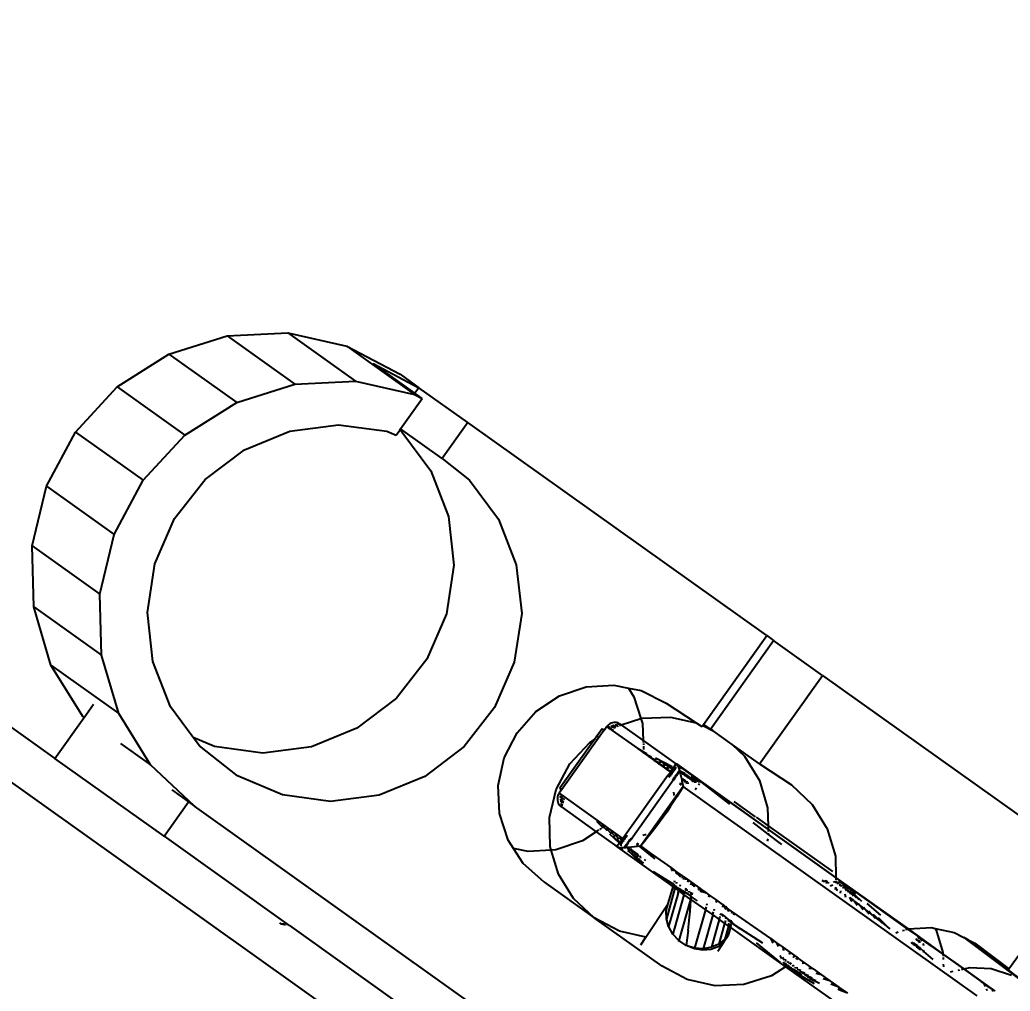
# Model space of a CAD drawing. Header units: metres. Extents: x 141303 to 146299, y 125960 to 127091.
# Drawn here: x 146022.1704 to 146022.4149, y 126150.8589 to 126151.0988 of the extents above; entities that cross this region are included whole.
import ezdxf

# ---------------------------------------------------------------- set-up
doc = ezdxf.new("R2010")
doc.units = ezdxf.units.M
doc.header["$MEASUREMENT"] = 0
for name, color, linetype in [('DIMENSION', 50, 'Continuous'), ('Edges', 7, 'Continuous'), ('FURNITURE', 6, 'Continuous')]:
    doc.layers.add(name, color=color, linetype=linetype)
doc.styles.get("Standard").update_dxf_attribs({"font": 'arial.ttf'})
doc.dimstyles.get("Standard").update_dxf_attribs({"dimtxt": 0.18, "dimasz": 0.18, "dimexe": 0.18, "dimexo": 0.0625, "dimgap": 0.09, "dimtad": 0, "dimtih": 1, "dimtoh": 1, "dimdec": 4, "dimzin": 0, "dimdsep": 46, "dimtxsty": 'Standard', "dimcen": 0.09, "dimadec": 0, "dimazin": 0, "dimtfac": 1, "dimtdec": 4, "dimtofl": 0, "dimtmove": 0, "dimatfit": 3, "dimfxl": 1, "dimtolj": 1, "dimtzin": 0, "dimarcsym": 0})

# ---------------------------------------------------------------- blocks, each defined once
blk = doc.blocks.new('ultrasound machine pl')
at = {"layer": 'Edges'}
for p, q in [((178.116, 86.899), (178.116, 83.188)), ((177.483, 86.681), (177.483, 56.562)), ((180.384, 85.201), (181.19, 85.528)), ((181.19, 85.528), (182.054, 85.64)), ((181.19, 85.528), (181.19, 84.349)), ((182.054, 85.64), (182.918, 85.528)), ((182.054, 85.64), (182.054, 84.46)), ((182.918, 85.528), (183.723, 85.201)), ((182.918, 85.528), (182.918, 84.349)), ((179.693, 84.681), (180.384, 85.201)), ((180.384, 85.201), (180.384, 84.021)), ((183.723, 85.201), (184.415, 84.681)), ((183.723, 85.201), (183.723, 84.021)), ((179.162, 84.003), (179.693, 84.681)), ((179.693, 84.681), (179.693, 83.501)), ((184.415, 84.681), (184.946, 84.003)), ((184.415, 84.681), (184.415, 83.501)), ((181.19, 84.349), (182.054, 84.46)), ((182.054, 84.46), (182.918, 84.349)), ((180.384, 84.021), (181.19, 84.349)), ((182.918, 84.349), (183.723, 84.021)), ((178.829, 83.213), (179.162, 84.003)), ((179.162, 84.003), (179.162, 82.823)), ((179.693, 83.501), (180.384, 84.021)), ((183.723, 84.021), (184.415, 83.501)), ((184.946, 84.003), (185.279, 83.213)), ((184.946, 84.003), (184.946, 82.823)), ((181.185, 83.638), (181.871, 83.785)), ((181.871, 83.785), (182.572, 83.752)), ((182.572, 83.752), (183.24, 83.543)), ((180.562, 83.322), (181.185, 83.638)), ((183.24, 83.543), (183.831, 83.172)), ((179.162, 82.823), (179.693, 83.501)), ((184.415, 83.501), (184.946, 82.823)), ((180.043, 82.859), (180.562, 83.322)), ((178.118, 81.289), (178.116, 83.188)), ((178.116, 83.188), (178.825, 83.188)), ((178.825, 83.188), (178.829, 83.213)), ((178.825, 83.188), (178.829, 83.188)), ((178.829, 83.213), (178.829, 83.188)), ((178.829, 83.188), (179.06, 83.188)), ((183.831, 83.172), (184.303, 82.663)), ((185.279, 83.213), (185.393, 82.366)), ((185.279, 83.213), (185.279, 82.033)), ((179.664, 82.279), (180.043, 82.859)), ((178.829, 82.033), (179.162, 82.823)), ((184.946, 82.823), (185.279, 82.033)), ((185.296, 82.765), (185.393, 82.039)), ((185.296, 82.039), (185.296, 82.765)), ((178.829, 82.557), (178.829, 82.033)), ((184.303, 82.663), (184.625, 82.052)), ((179.497, 81.764), (179.664, 82.279)), ((185.393, 82.366), (185.393, 82.039)), ((178.715, 81.186), (178.829, 82.033)), ((184.625, 82.052), (184.657, 81.911)), ((185.279, 82.033), (185.296, 81.911)), ((185.393, 82.039), (185.296, 82.039)), ((185.296, 81.911), (185.296, 82.039)), ((185.393, 81.186), (185.393, 82.039)), ((184.742, 81.872), (184.529, 81.217)), ((184.657, 81.911), (184.744, 81.911)), ((184.744, 81.911), (184.742, 81.872)), ((184.744, 81.911), (184.766, 81.911)), ((184.766, 81.186), (184.766, 81.911)), ((184.766, 81.911), (185.296, 81.911)), ((179.451, 81.624), (179.497, 81.764)), ((179.568, 81.444), (179.497, 81.764)), ((178.715, 81.581), (178.715, 81.289)), ((179.418, 80.937), (179.451, 81.624)), ((179.89, 80.833), (179.568, 81.444)), ((178.118, 81.289), (178.116, 79.126)), ((178.118, 81.289), (178.715, 81.289)), ((178.715, 81.289), (178.715, 81.186)), ((178.715, 75.575), (178.715, 81.186)), ((184.529, 81.217), (184.15, 80.637)), ((184.766, 81.186), (184.742, 80.692)), ((185.393, 81.186), (184.766, 81.186)), ((185.393, 75.983), (185.393, 81.186)), ((179.568, 80.264), (179.418, 80.937)), ((180.362, 80.324), (179.89, 80.833)), ((184.15, 80.637), (183.632, 80.174)), ((184.742, 80.692), (184.529, 80.037)), ((180.953, 79.953), (180.362, 80.324)), ((179.89, 79.653), (179.568, 80.264)), ((183.632, 80.174), (183.008, 79.858)), ((184.529, 80.037), (184.15, 79.458)), ((181.622, 79.744), (180.953, 79.953)), ((183.008, 79.858), (182.323, 79.711)), ((180.362, 79.144), (179.89, 79.653)), ((182.323, 79.711), (181.622, 79.744)), ((184.15, 79.458), (183.632, 78.994)), ((178.067, 79.241), (178.067, 79.223)), ((178.067, 79.223), (178.094, 79.167)), ((178.094, 79.177), (178.067, 79.223)), ((178.094, 79.177), (178.094, 79.167)), ((178.094, 79.167), (178.094, 79.159)), ((178.111, 79.127), (178.111, 79.137)), ((178.116, 79.126), (178.111, 79.127)), ((178.111, 79.119), (178.116, 79.115)), ((178.118, 79.122), (178.116, 79.126)), ((178.118, 79.122), (178.116, 79.115)), ((178.116, 79.115), (178.118, 79.111)), ((178.118, 79.111), (178.116, 79.107)), ((178.116, 79.107), (178.118, 79.104)), ((178.118, 79.104), (178.116, 76.945)), ((180.953, 78.773), (180.362, 79.144)), ((183.632, 78.994), (183.008, 78.678)), ((181.622, 78.564), (180.953, 78.773)), ((183.008, 78.678), (182.323, 78.532)), ((182.323, 78.532), (181.622, 78.564)), ((181.822, 78.007), (182.218, 78.066)), ((182.218, 78.066), (182.617, 78.023)), ((181.454, 77.849), (181.822, 78.007)), ((182.617, 78.023), (182.99, 77.88)), ((181.141, 77.604), (181.454, 77.849)), ((182.99, 77.88), (183.313, 77.647)), ((183.313, 77.647), (183.564, 77.34)), ((180.904, 77.287), (181.141, 77.604)), ((180.85, 77.152), (180.904, 77.287)), ((183.564, 77.34), (183.649, 77.149)), ((180.758, 76.921), (180.85, 77.152)), ((180.935, 76.961), (180.85, 77.152)), ((181.504, 76.992), (181.884, 77.146)), ((181.828, 77.077), (181.811, 77.071)), ((181.846, 77.081), (181.828, 77.077)), ((181.865, 77.082), (181.846, 77.081)), ((181.865, 77.082), (181.865, 75.977)), ((181.908, 77.082), (181.865, 77.082)), ((181.884, 77.146), (182.293, 77.199)), ((181.908, 77.082), (181.928, 77.097)), ((181.908, 77.082), (181.918, 77.082)), ((181.918, 77.082), (181.928, 77.089)), ((181.918, 77.082), (181.928, 77.082)), ((182.775, 77.117), (181.928, 77.117)), ((181.928, 77.097), (181.928, 77.117)), ((181.928, 77.089), (181.928, 77.097)), ((181.928, 77.082), (181.928, 77.089)), ((182.861, 77.082), (181.928, 77.082)), ((182.293, 77.199), (182.702, 77.146)), ((182.702, 77.146), (182.775, 77.117)), ((182.963, 77.117), (182.775, 77.117)), ((182.775, 77.117), (182.797, 77.108)), ((182.825, 77.097), (182.861, 77.082)), ((182.963, 77.082), (182.861, 77.082)), ((182.963, 77.097), (182.963, 77.117)), ((182.963, 77.097), (182.985, 77.082)), ((182.963, 77.097), (182.963, 77.089)), ((182.963, 77.082), (182.963, 77.089)), ((182.963, 77.089), (182.974, 77.082)), ((182.974, 77.082), (182.963, 77.082)), ((182.985, 77.082), (182.974, 77.082)), ((182.985, 77.082), (183.003, 77.082)), ((183.003, 77.082), (183.007, 77.082)), ((183.026, 77.082), (183.003, 77.082)), ((183.046, 77.08), (183.026, 77.082)), ((183.026, 77.082), (183.026, 77.069)), ((183.066, 77.076), (183.046, 77.08)), ((183.649, 77.149), (183.595, 77.014)), ((183.649, 77.149), (183.725, 76.98)), ((181.144, 76.705), (180.935, 76.961)), ((181.176, 76.746), (181.504, 76.992)), ((181.725, 76.943), (181.726, 76.961)), ((181.725, 76.943), (181.73, 76.945)), ((181.725, 76.943), (181.725, 76.338)), ((181.73, 76.979), (181.726, 76.961)), ((181.736, 76.996), (181.73, 76.979)), ((181.744, 77.012), (181.736, 76.996)), ((181.736, 76.949), (181.766, 76.972)), ((181.736, 76.952), (181.766, 76.972)), ((181.736, 76.949), (181.766, 76.969)), ((181.736, 76.949), (181.766, 76.965)), ((181.736, 76.949), (181.766, 76.96)), ((181.736, 76.946), (181.766, 76.955)), ((181.754, 77.027), (181.744, 77.012)), ((181.766, 77.041), (181.754, 77.027)), ((181.78, 77.053), (181.766, 77.041)), ((181.766, 76.972), (181.766, 76.977)), ((181.795, 77.063), (181.78, 77.053)), ((181.78, 76.988), (181.811, 77.017)), ((181.78, 76.988), (181.811, 77.011)), ((181.78, 76.982), (181.811, 77.005)), ((181.811, 77.002), (181.78, 76.982)), ((181.78, 76.978), (181.811, 76.998)), ((181.78, 76.972), (181.811, 76.989)), ((181.78, 76.966), (181.811, 76.979)), ((181.78, 76.959), (181.811, 76.968)), ((181.811, 77.071), (181.795, 77.063)), ((181.811, 77.011), (181.811, 77.015)), ((181.811, 77.005), (181.811, 77.011)), ((181.828, 77.032), (181.846, 77.047)), ((181.828, 77.029), (181.846, 77.038)), ((181.828, 77.017), (181.846, 77.03)), ((181.828, 77.021), (181.846, 77.03)), ((181.828, 77.024), (181.828, 77.029)), ((181.846, 77.026), (181.828, 77.014)), ((181.828, 77.014), (181.846, 77.02)), ((181.828, 77.009), (181.828, 77.014)), ((181.828, 76.998), (181.846, 77.008)), ((181.828, 76.986), (181.846, 76.994)), ((181.828, 76.973), (181.846, 76.978)), ((181.846, 77.038), (181.846, 77.044)), ((181.846, 77.03), (181.846, 77.035)), ((183.026, 77.069), (183.046, 77.054)), ((183.026, 77.069), (183.026, 77.062)), ((183.026, 77.062), (183.046, 77.048)), ((183.026, 77.062), (183.026, 77.058)), ((183.026, 77.058), (183.046, 77.045)), ((183.026, 77.058), (183.026, 77.055)), ((183.026, 77.055), (183.046, 77.041)), ((183.026, 77.055), (183.026, 77.049)), ((183.026, 77.049), (183.046, 77.037)), ((183.026, 77.049), (183.026, 77.044)), ((183.026, 77.044), (183.046, 77.033)), ((183.026, 77.044), (183.026, 77.038)), ((183.026, 77.038), (183.046, 77.027)), ((183.026, 77.038), (183.026, 77.024)), ((183.026, 77.024), (183.046, 77.015)), ((183.026, 77.024), (183.026, 77.015)), ((183.026, 77.015), (183.046, 77.007)), ((183.026, 77.015), (183.026, 77.008)), ((183.026, 77.008), (183.046, 77.001)), ((183.026, 77.008), (183.026, 76.99)), ((183.046, 76.986), (183.026, 76.99)), ((183.026, 76.99), (183.026, 76.543)), ((183.084, 77.069), (183.066, 77.076)), ((183.066, 77.039), (183.066, 77.034)), ((183.066, 77.034), (183.102, 77.008)), ((183.066, 77.034), (183.102, 77.011)), ((183.066, 77.031), (183.102, 77.005)), ((183.066, 77.029), (183.102, 77.005)), ((183.066, 77.025), (183.102, 77.005)), ((183.066, 77.021), (183.102, 77)), ((183.066, 77.016), (183.102, 76.997)), ((183.066, 77.006), (183.102, 76.99)), ((183.066, 76.999), (183.083, 76.992)), ((183.066, 76.995), (183.083, 76.992)), ((183.102, 76.975), (183.066, 76.982)), ((183.083, 76.992), (183.089, 76.987)), ((183.102, 77.06), (183.084, 77.069)), ((183.089, 76.987), (183.102, 76.983)), ((183.118, 77.048), (183.102, 77.06)), ((183.102, 77.005), (183.102, 77)), ((183.102, 76.983), (183.102, 76.978)), ((183.132, 77.034), (183.118, 77.048)), ((183.118, 76.999), (183.118, 76.994)), ((183.118, 76.994), (183.132, 76.982)), ((183.118, 76.994), (183.132, 76.985)), ((183.118, 76.994), (183.132, 76.988)), ((183.118, 76.991), (183.132, 76.982)), ((183.118, 76.983), (183.132, 76.977)), ((183.118, 76.978), (183.132, 76.973)), ((183.132, 76.969), (183.118, 76.972)), ((183.118, 76.966), (183.132, 76.955)), ((183.144, 77.018), (183.132, 77.034)), ((183.154, 77.001), (183.144, 77.018)), ((183.144, 76.979), (183.165, 76.963)), ((183.144, 76.975), (183.165, 76.963)), ((183.144, 76.972), (183.165, 76.963)), ((183.165, 76.963), (183.144, 76.967)), ((183.144, 76.946), (183.165, 76.93)), ((183.161, 76.982), (183.154, 77.001)), ((183.165, 76.963), (183.161, 76.982)), ((183.165, 76.93), (183.165, 76.963)), ((183.165, 76.963), (183.167, 76.943)), ((183.167, 76.943), (183.165, 76.923)), ((183.595, 77.014), (183.4, 76.754)), ((183.725, 76.98), (183.785, 76.591)), ((180.714, 76.53), (180.758, 76.921)), ((183.165, 76.923), (183.165, 76.93)), ((183.165, 76.93), (183.4, 76.754)), ((183.165, 76.923), (183.165, 76.547)), ((180.925, 76.425), (181.144, 76.705)), ((181.144, 76.705), (181.176, 76.746)), ((181.186, 76.654), (181.144, 76.705)), ((183.357, 76.697), (183.165, 76.547)), ((183.4, 76.754), (183.357, 76.697)), ((183.4, 76.754), (183.41, 76.746)), ((183.41, 76.746), (183.661, 76.425)), ((180.714, 76.53), (180.714, 75.65)), ((181.509, 76.421), (181.186, 76.654)), ((183.026, 76.543), (183.039, 76.45)), ((183.026, 76.543), (183.026, 76.445)), ((183.132, 76.52), (183.118, 76.509)), ((183.165, 76.547), (183.144, 76.53)), ((183.165, 76.547), (183.165, 75.977)), ((183.785, 76.591), (183.806, 76.082)), ((180.768, 76.051), (180.925, 76.425)), ((181.725, 76.338), (181.509, 76.421)), ((181.828, 76.298), (181.846, 76.415)), ((183.039, 76.45), (183.026, 76.445)), ((183.026, 76.445), (183.046, 76.315)), ((183.026, 76.445), (183.026, 76.35)), ((183.044, 76.452), (183.039, 76.45)), ((183.039, 76.45), (183.046, 76.4)), ((183.102, 76.497), (183.066, 76.468)), ((183.661, 76.425), (183.806, 76.082)), ((181.725, 76.338), (181.725, 75.977)), ((181.73, 76.336), (181.725, 76.338)), ((181.766, 76.322), (181.736, 76.334)), ((181.811, 76.305), (181.78, 76.317)), ((181.828, 76.286), (181.828, 76.298)), ((181.841, 76.294), (181.828, 76.298)), ((181.828, 76.213), (181.841, 76.294)), ((181.828, 76.143), (181.846, 76.247)), ((181.841, 76.294), (181.846, 76.329)), ((181.846, 76.292), (181.841, 76.294)), ((183.026, 76.35), (183.046, 76.235)), ((183.026, 76.35), (183.026, 76.261)), ((183.026, 76.261), (183.046, 76.158)), ((183.026, 76.261), (183.026, 76.176)), ((183.066, 76.259), (183.102, 75.998)), ((181.786, 75.977), (181.811, 76.162)), ((181.792, 75.977), (181.811, 76.101)), ((181.828, 76.076), (181.846, 76.169)), ((181.828, 76.014), (181.846, 76.095)), ((183.026, 76.176), (183.046, 76.085)), ((183.026, 76.176), (183.026, 76.098)), ((183.026, 76.098), (183.046, 76.018)), ((183.026, 76.098), (183.026, 76.027)), ((183.066, 76.189), (183.098, 75.977)), ((183.066, 76.121), (183.09, 75.977)), ((180.714, 75.65), (180.768, 76.051)), ((181.72, 75.974), (181.725, 75.977)), ((181.72, 75.966), (181.72, 75.974)), ((181.725, 75.952), (181.72, 75.966)), ((181.72, 75.966), (181.72, 74.997)), ((181.785, 75.974), (181.725, 75.977)), ((181.725, 75.974), (181.725, 75.952)), ((181.78, 75.949), (181.785, 75.974)), ((181.78, 75.949), (181.789, 75.955)), ((181.792, 75.974), (181.785, 75.974)), ((181.786, 75.937), (181.789, 75.955)), ((181.789, 75.955), (181.792, 75.974)), ((181.795, 75.959), (181.789, 75.955)), ((181.8, 75.974), (181.792, 75.974)), ((181.793, 75.937), (181.795, 75.959)), ((181.795, 75.959), (181.8, 75.974)), ((181.807, 75.965), (181.795, 75.959)), ((181.8, 75.977), (181.811, 76.042)), ((181.809, 75.974), (181.8, 75.974)), ((181.802, 75.937), (181.807, 75.965)), ((181.811, 75.967), (181.807, 75.965)), ((181.809, 75.977), (181.811, 75.987)), ((181.811, 75.967), (181.809, 75.974)), ((181.819, 75.969), (181.809, 75.974)), ((181.819, 75.969), (181.811, 75.967)), ((181.812, 75.937), (181.819, 75.969)), ((181.828, 75.973), (181.819, 75.969)), ((181.824, 75.937), (181.828, 75.973)), ((181.833, 75.974), (181.828, 75.973)), ((181.836, 75.974), (181.833, 75.974)), ((181.834, 75.977), (181.846, 76.027)), ((181.846, 75.976), (181.836, 75.974)), ((181.838, 75.937), (181.849, 75.974)), ((181.849, 75.974), (181.846, 75.976)), ((181.865, 75.977), (181.849, 75.974)), ((181.856, 75.937), (181.868, 75.974)), ((181.868, 75.974), (181.865, 75.977)), ((181.89, 75.974), (181.868, 75.974)), ((181.876, 75.937), (181.89, 75.974)), ((181.915, 75.974), (181.89, 75.974)), ((181.898, 75.937), (181.915, 75.974)), ((181.928, 75.974), (181.915, 75.974)), ((181.928, 75.948), (181.928, 75.974)), ((182.963, 75.974), (181.928, 75.974)), ((182.963, 75.948), (182.963, 75.974)), ((182.976, 75.974), (182.963, 75.974)), ((182.976, 75.974), (182.992, 75.937)), ((183.001, 75.974), (182.976, 75.974)), ((183.001, 75.974), (183.015, 75.937)), ((183.023, 75.974), (183.001, 75.974)), ((183.026, 75.977), (183.023, 75.974)), ((183.023, 75.974), (183.035, 75.937)), ((183.026, 76.027), (183.041, 75.977)), ((183.026, 76.027), (183.026, 75.977)), ((183.041, 75.974), (183.026, 75.977)), ((183.046, 75.976), (183.041, 75.974)), ((183.041, 75.974), (183.052, 75.937)), ((183.057, 75.974), (183.046, 75.976)), ((183.057, 75.974), (183.067, 75.937)), ((183.066, 75.972), (183.057, 75.974)), ((183.066, 76.057), (183.081, 75.977)), ((183.066, 75.996), (183.07, 75.977)), ((183.072, 75.97), (183.066, 75.972)), ((183.071, 75.974), (183.072, 75.97)), ((183.082, 75.974), (183.072, 75.97)), ((183.072, 75.97), (183.079, 75.937)), ((183.084, 75.965), (183.072, 75.97)), ((183.09, 75.977), (183.082, 75.974)), ((183.082, 75.974), (183.084, 75.965)), ((183.084, 75.965), (183.089, 75.937)), ((183.093, 75.96), (183.084, 75.965)), ((183.099, 75.974), (183.09, 75.977)), ((183.091, 75.974), (183.093, 75.96)), ((183.093, 75.96), (183.097, 75.937)), ((183.102, 75.955), (183.093, 75.96)), ((183.165, 75.977), (183.099, 75.974)), ((183.099, 75.974), (183.102, 75.955)), ((183.102, 75.955), (183.104, 75.937)), ((183.109, 75.95), (183.102, 75.955)), ((183.165, 75.977), (183.17, 75.974)), ((183.166, 75.954), (183.165, 75.974)), ((183.171, 75.966), (183.166, 75.954)), ((183.17, 75.974), (183.171, 75.966)), ((183.171, 74.375), (183.171, 75.966)), ((183.806, 76.082), (183.81, 75.983)), ((183.81, 75.983), (183.828, 75.983)), ((183.828, 75.983), (183.851, 75.817)), ((183.828, 75.983), (183.846, 75.983)), ((183.846, 75.983), (183.851, 75.864)), ((183.846, 75.983), (185.393, 75.983)), ((185.393, 75.983), (185.393, 75.864)), ((181.733, 75.937), (181.725, 75.952)), ((181.749, 75.916), (181.733, 75.937)), ((181.736, 75.892), (181.733, 75.884)), ((181.744, 75.908), (181.736, 75.892)), ((181.749, 75.916), (181.744, 75.908)), ((181.764, 75.892), (181.749, 75.916)), ((181.772, 75.881), (181.764, 75.892)), ((181.764, 75.823), (181.764, 75.769)), ((181.78, 75.949), (181.766, 75.937)), ((181.772, 75.881), (181.774, 75.892)), ((181.777, 75.876), (181.772, 75.881)), ((181.777, 75.876), (181.779, 75.892)), ((181.782, 75.869), (181.777, 75.876)), ((181.78, 75.937), (181.78, 75.949)), ((181.782, 75.869), (181.785, 75.892)), ((181.786, 75.864), (181.782, 75.869)), ((181.786, 75.864), (181.793, 75.892)), ((181.786, 75.854), (181.786, 75.864)), ((181.794, 75.854), (181.786, 75.864)), ((181.786, 75.817), (181.794, 75.854)), ((181.786, 75.783), (181.801, 75.846)), ((181.786, 75.752), (181.809, 75.836)), ((181.801, 75.846), (181.794, 75.854)), ((181.796, 75.864), (181.802, 75.892)), ((181.809, 75.836), (181.801, 75.846)), ((181.806, 75.864), (181.813, 75.892)), ((181.837, 75.804), (181.809, 75.836)), ((181.818, 75.864), (181.825, 75.892)), ((181.832, 75.864), (181.841, 75.892)), ((181.848, 75.864), (181.858, 75.892)), ((181.867, 75.864), (181.878, 75.892)), ((181.886, 75.864), (181.9, 75.892)), ((181.906, 75.864), (181.921, 75.892)), ((181.922, 75.937), (181.928, 75.948)), ((181.922, 75.864), (181.928, 75.874)), ((181.927, 75.864), (181.928, 75.874)), ((181.928, 75.937), (181.928, 75.948)), ((181.928, 75.874), (181.928, 75.892)), ((181.928, 75.874), (182.963, 75.874)), ((181.928, 75.874), (181.949, 75.865)), ((182.963, 75.874), (182.942, 75.865)), ((182.963, 75.937), (182.963, 75.948)), ((182.963, 75.948), (182.968, 75.937)), ((182.963, 75.874), (182.963, 75.892)), ((182.963, 75.874), (182.969, 75.864)), ((182.963, 75.874), (182.963, 75.864)), ((182.97, 75.892), (182.985, 75.864)), ((182.991, 75.892), (183.004, 75.864)), ((183.012, 75.892), (183.024, 75.864)), ((183.032, 75.892), (183.042, 75.864)), ((183.05, 75.892), (183.059, 75.864)), ((183.081, 75.835), (183.054, 75.804)), ((183.065, 75.892), (183.073, 75.864)), ((183.078, 75.892), (183.085, 75.864)), ((183.103, 75.862), (183.081, 75.835)), ((183.089, 75.892), (183.095, 75.864)), ((183.098, 75.892), (183.103, 75.862)), ((183.105, 75.864), (183.103, 75.862)), ((183.105, 75.892), (183.109, 75.869)), ((183.109, 75.869), (183.105, 75.864)), ((183.105, 75.853), (183.126, 75.743)), ((183.105, 75.817), (183.126, 75.72)), ((183.109, 75.95), (183.11, 75.937)), ((183.118, 75.944), (183.109, 75.95)), ((183.114, 75.876), (183.109, 75.869)), ((183.109, 75.869), (183.126, 75.769)), ((183.111, 75.892), (183.114, 75.876)), ((183.118, 75.881), (183.114, 75.876)), ((183.114, 75.876), (183.126, 75.823)), ((183.117, 75.892), (183.118, 75.881)), ((183.125, 75.937), (183.118, 75.944)), ((183.126, 75.892), (183.118, 75.881)), ((183.118, 75.881), (183.126, 75.823)), ((183.144, 75.914), (183.126, 75.892)), ((183.126, 75.823), (183.126, 75.795)), ((183.157, 75.937), (183.144, 75.914)), ((183.154, 75.896), (183.144, 75.914)), ((183.161, 75.878), (183.154, 75.896)), ((183.166, 75.954), (183.157, 75.937)), ((183.161, 75.878), (183.166, 75.954)), ((183.165, 75.858), (183.161, 75.878)), ((183.165, 75.858), (183.165, 75.541)), ((183.851, 75.864), (185.393, 75.864)), ((183.851, 75.817), (183.851, 75.864)), ((183.851, 75.484), (183.851, 75.817)), ((185.393, 75.011), (185.393, 75.864)), ((181.733, 75.6), (181.764, 75.769)), ((181.733, 75.6), (181.764, 75.744)), ((181.733, 75.6), (181.764, 75.72)), ((181.733, 75.6), (181.764, 75.698)), ((181.733, 75.6), (181.764, 75.678)), ((181.786, 75.724), (181.81, 75.798)), ((181.786, 75.7), (181.81, 75.764)), ((181.786, 75.679), (181.81, 75.735)), ((181.786, 75.662), (181.81, 75.711)), ((181.786, 75.649), (181.81, 75.693)), ((181.786, 75.64), (181.81, 75.681)), ((181.866, 75.772), (181.837, 75.804)), ((181.897, 75.739), (181.866, 75.772)), ((181.92, 75.767), (181.897, 75.739)), ((181.917, 75.719), (181.897, 75.739)), ((181.904, 75.541), (181.917, 75.719)), ((181.928, 75.708), (181.917, 75.719)), ((181.918, 75.739), (181.92, 75.767)), ((181.92, 75.767), (181.92, 75.772)), ((181.925, 75.772), (181.92, 75.772)), ((181.928, 75.739), (181.928, 75.772)), ((182.963, 75.708), (181.928, 75.708)), ((182.011, 75.701), (181.928, 75.708)), ((181.928, 75.541), (181.928, 75.708)), ((182.096, 75.695), (182.011, 75.701)), ((182.071, 75.772), (182.095, 75.749)), ((182.095, 75.749), (182.104, 75.739)), ((182.183, 75.69), (182.096, 75.695)), ((182.27, 75.687), (182.183, 75.69)), ((182.357, 75.685), (182.27, 75.687)), ((182.445, 75.684), (182.357, 75.685)), ((182.533, 75.685), (182.445, 75.684)), ((182.621, 75.687), (182.533, 75.685)), ((182.708, 75.69), (182.621, 75.687)), ((182.794, 75.695), (182.708, 75.69)), ((182.795, 75.749), (182.786, 75.739)), ((182.879, 75.701), (182.794, 75.695)), ((182.819, 75.772), (182.795, 75.749)), ((182.963, 75.708), (182.879, 75.701)), ((182.963, 75.772), (182.963, 75.739)), ((182.994, 75.739), (182.963, 75.708)), ((182.963, 70.59), (182.963, 75.708)), ((182.966, 75.772), (182.994, 75.739)), ((183.012, 75.759), (182.994, 75.739)), ((183.01, 75.763), (183.006, 75.772)), ((183.012, 75.759), (183.01, 75.763)), ((183.025, 75.772), (183.012, 75.759)), ((183.024, 75.704), (183.054, 75.67)), ((183.032, 75.78), (183.025, 75.772)), ((183.025, 75.772), (183.054, 75.725)), ((183.042, 75.707), (183.026, 75.735)), ((183.041, 75.79), (183.032, 75.78)), ((183.032, 75.78), (183.054, 75.741)), ((183.054, 75.804), (183.041, 75.79)), ((183.041, 75.79), (183.054, 75.765)), ((183.054, 75.688), (183.042, 75.707)), ((183.05, 75.804), (183.054, 75.797)), ((183.105, 75.783), (183.126, 75.698)), ((183.105, 75.752), (183.126, 75.678)), ((183.105, 75.724), (183.126, 75.66)), ((183.105, 75.7), (183.126, 75.644)), ((183.105, 75.679), (183.126, 75.63)), ((183.144, 75.577), (183.144, 75.696)), ((180.714, 74.47), (180.714, 75.65)), ((180.768, 75.249), (180.714, 75.65)), ((181.733, 75.6), (181.764, 75.66)), ((181.733, 75.6), (181.764, 75.644)), ((181.733, 75.6), (181.764, 75.631)), ((181.733, 75.594), (181.764, 75.62)), ((181.733, 75.589), (181.764, 75.611)), ((181.733, 75.589), (181.764, 75.606)), ((181.733, 75.594), (181.733, 75.6)), ((181.733, 75.589), (181.733, 75.594)), ((181.733, 75.555), (181.733, 75.589)), ((181.764, 75.586), (181.733, 75.555)), ((181.733, 75.555), (181.733, 75.551)), ((181.764, 75.541), (181.733, 75.541)), ((181.81, 75.639), (181.786, 75.611)), ((181.81, 75.541), (181.786, 75.541)), ((181.897, 75.436), (181.904, 75.541)), ((181.904, 75.541), (181.897, 75.541)), ((181.928, 75.541), (181.904, 75.541)), ((181.928, 75.177), (181.928, 75.541)), ((183.054, 75.541), (183.024, 75.541)), ((183.105, 75.662), (183.126, 75.619)), ((183.105, 75.649), (183.105, 75.64)), ((183.105, 75.64), (183.126, 75.611)), ((183.105, 75.611), (183.105, 75.615)), ((183.119, 75.596), (183.105, 75.611)), ((183.126, 75.541), (183.105, 75.541)), ((183.126, 75.588), (183.119, 75.596)), ((183.126, 75.611), (183.126, 75.605)), ((183.144, 75.577), (183.165, 75.541)), ((183.165, 75.541), (183.144, 75.566)), ((183.165, 75.541), (183.144, 75.541)), ((183.144, 75.023), (183.165, 75.536)), ((183.165, 75.536), (183.165, 75.541)), ((183.165, 75.536), (183.165, 74.371)), ((183.851, 75.484), (183.819, 75.249)), ((183.851, 75.011), (183.851, 75.484)), ((181.752, 75.008), (181.733, 75.345)), ((180.917, 74.895), (180.768, 75.249)), ((181.897, 75.132), (181.904, 75.148)), ((181.904, 75.148), (181.928, 75.177)), ((181.904, 75.148), (181.928, 75.156)), ((181.928, 75.099), (181.904, 75.148)), ((181.928, 75.156), (181.928, 75.177)), ((181.928, 75.099), (181.928, 75.156)), ((183.819, 75.249), (183.661, 74.876)), ((181.488, 74.914), (181.72, 74.997)), ((181.72, 74.997), (181.724, 74.999)), ((181.72, 74.997), (181.72, 74.964)), ((181.733, 75.002), (181.752, 75.008)), ((181.733, 74.968), (181.749, 74.973)), ((181.749, 74.973), (181.752, 75.008)), ((181.749, 74.973), (181.764, 74.979)), ((181.751, 74.909), (181.749, 74.973)), ((181.752, 75.008), (181.759, 75.011)), ((181.759, 75.011), (181.764, 75.013)), ((181.786, 75.02), (181.81, 75.029)), ((181.786, 74.986), (181.81, 74.995)), ((181.897, 75.061), (181.913, 75.066)), ((181.909, 75.057), (181.897, 75.053)), ((181.897, 75.026), (181.904, 75.029)), ((181.897, 74.987), (181.904, 75.029)), ((181.904, 75.029), (181.909, 75.057)), ((181.904, 75.029), (181.914, 75.033)), ((181.909, 75.057), (181.913, 75.066)), ((181.913, 75.066), (181.928, 75.099)), ((181.913, 75.066), (181.927, 75.071)), ((181.914, 75.033), (181.928, 75.037)), ((181.914, 74.968), (181.928, 74.971)), ((181.927, 75.071), (181.928, 75.099)), ((181.928, 75.037), (181.927, 75.071)), ((181.928, 74.971), (181.928, 75.037)), ((181.928, 74.892), (181.928, 74.971)), ((183.21, 74.622), (183.21, 74.997)), ((183.851, 75.011), (185.393, 75.011)), ((183.851, 75.011), (183.873, 74.47)), ((185.393, 75.011), (185.393, 70.839)), ((180.788, 74.89), (180.917, 74.895)), ((180.917, 74.895), (181.488, 74.914)), ((181.692, 74.888), (181.226, 74.721)), ((181.72, 74.964), (181.298, 74.812)), ((181.298, 74.812), (181.388, 74.878)), ((181.388, 74.878), (181.488, 74.914)), ((181.684, 74.89), (181.692, 74.888)), ((181.692, 74.888), (181.72, 74.898)), ((181.72, 74.964), (181.724, 74.965)), ((181.72, 74.964), (181.72, 74.898)), ((181.72, 74.898), (181.724, 74.9)), ((181.72, 74.898), (181.72, 74.806)), ((181.733, 74.903), (181.751, 74.909)), ((181.738, 74.859), (181.754, 74.849)), ((181.764, 74.914), (181.751, 74.909)), ((181.754, 74.849), (181.751, 74.909)), ((181.754, 74.849), (181.764, 74.842)), ((181.756, 74.816), (181.754, 74.849)), ((181.786, 74.92), (181.81, 74.929)), ((181.792, 74.832), (181.787, 74.827)), ((181.81, 74.838), (181.792, 74.832)), ((181.897, 74.96), (181.914, 74.968)), ((181.897, 74.953), (181.928, 74.892)), ((181.897, 74.867), (181.928, 74.878)), ((181.913, 74.767), (181.928, 74.852)), ((181.928, 74.878), (181.928, 74.892)), ((181.928, 74.852), (181.928, 74.878)), ((181.928, 74.764), (181.928, 74.852)), ((183.661, 74.876), (183.41, 74.555)), ((181.72, 74.692), (181.149, 74.487)), ((181.174, 74.609), (181.224, 74.716)), ((181.224, 74.716), (181.226, 74.721)), ((181.226, 74.721), (181.298, 74.812)), ((181.72, 74.806), (181.257, 74.64)), ((181.724, 74.807), (181.72, 74.806)), ((181.72, 74.806), (181.72, 74.692)), ((181.72, 74.692), (181.724, 74.694)), ((181.72, 74.692), (181.72, 74.681)), ((181.733, 74.829), (181.756, 74.816)), ((181.756, 74.816), (181.733, 74.811)), ((181.733, 74.697), (181.76, 74.712)), ((181.733, 74.697), (181.76, 74.706)), ((181.733, 74.689), (181.76, 74.706)), ((181.733, 74.689), (181.76, 74.701)), ((181.756, 74.816), (181.764, 74.819)), ((181.756, 74.816), (181.764, 74.808)), ((181.76, 74.712), (181.756, 74.816)), ((181.76, 74.712), (181.764, 74.715)), ((181.76, 74.706), (181.76, 74.712)), ((181.76, 74.706), (181.764, 74.708)), ((181.76, 74.701), (181.76, 74.706)), ((181.76, 74.701), (181.764, 74.702)), ((181.764, 74.599), (181.76, 74.701)), ((181.786, 74.787), (181.81, 74.762)), ((181.786, 74.729), (181.81, 74.746)), ((181.786, 74.716), (181.81, 74.724)), ((181.786, 74.712), (181.81, 74.724)), ((181.787, 74.827), (181.81, 74.801)), ((181.898, 74.813), (181.897, 74.826)), ((181.913, 74.767), (181.897, 74.792)), ((181.897, 74.756), (181.913, 74.761)), ((181.897, 74.752), (181.913, 74.761)), ((181.897, 74.681), (181.928, 74.692)), ((181.913, 74.767), (181.898, 74.813)), ((181.928, 74.8), (181.898, 74.813)), ((181.913, 74.761), (181.913, 74.767)), ((181.913, 74.761), (181.916, 74.759)), ((181.916, 74.759), (181.928, 74.764)), ((181.928, 74.725), (181.916, 74.759)), ((181.928, 74.725), (181.928, 74.764)), ((181.928, 74.692), (181.928, 74.725)), ((181.928, 74.636), (181.928, 74.692)), ((181.149, 74.487), (181.174, 74.609)), ((181.257, 74.64), (181.174, 74.609)), ((181.426, 74.51), (181.506, 74.556)), ((181.506, 74.556), (181.581, 74.599)), ((181.581, 74.599), (181.649, 74.641)), ((181.649, 74.641), (181.711, 74.68)), ((181.711, 74.68), (181.72, 74.681)), ((181.713, 74.677), (181.72, 74.681)), ((181.72, 74.681), (181.724, 74.686)), ((181.72, 74.681), (181.724, 74.684)), ((181.72, 74.681), (181.724, 74.435)), ((181.916, 74.633), (181.897, 74.674)), ((181.897, 74.641), (181.897, 74.649)), ((181.897, 74.641), (181.904, 74.628)), ((181.904, 74.628), (181.916, 74.633)), ((181.904, 74.628), (181.928, 74.56)), ((181.928, 74.586), (181.904, 74.628)), ((181.916, 74.633), (181.928, 74.636)), ((181.916, 74.633), (181.928, 74.586)), ((181.928, 74.586), (181.928, 74.636)), ((181.928, 74.56), (181.928, 74.586)), ((181.928, 74.508), (181.928, 74.56)), ((183.115, 74.333), (183.126, 74.601)), ((183.21, 74.613), (183.21, 74.402)), ((183.41, 74.555), (183.21, 74.402)), ((180.768, 74.07), (180.714, 74.47)), ((181.138, 74.483), (181.149, 74.487)), ((181.151, 74.361), (181.149, 74.487)), ((181.249, 74.413), (181.151, 74.361)), ((181.724, 74.435), (181.191, 74.244)), ((181.34, 74.463), (181.249, 74.413)), ((181.34, 74.463), (181.426, 74.51)), ((181.724, 74.435), (181.724, 74.308)), ((181.764, 74.45), (181.733, 74.439)), ((181.786, 74.457), (181.81, 74.466)), ((181.897, 74.497), (181.928, 74.508)), ((181.928, 74.381), (181.928, 74.508)), ((183.873, 74.47), (183.819, 74.07)), ((181.18, 74.24), (181.151, 74.361)), ((181.191, 74.244), (181.151, 74.361)), ((181.724, 74.308), (181.255, 74.14)), ((181.724, 74.308), (181.724, 74.194)), ((181.733, 74.312), (181.764, 74.323)), ((181.786, 74.33), (181.81, 74.339)), ((181.897, 74.37), (181.928, 74.381)), ((181.928, 74.287), (181.923, 74.263)), ((181.928, 74.287), (181.928, 74.381)), ((183.054, 74.297), (183.024, 74.285)), ((183.105, 74.089), (183.115, 74.333)), ((183.115, 74.333), (183.105, 74.325)), ((183.126, 74.341), (183.115, 74.333)), ((183.165, 74.371), (183.144, 74.355)), ((183.171, 74.375), (183.165, 74.371)), ((183.165, 74.371), (183.165, 73.191)), ((183.21, 74.402), (183.171, 74.375)), ((183.171, 73.195), (183.171, 74.375)), ((183.21, 74.402), (183.21, 73.283)), ((181.234, 74.132), (181.18, 74.24)), ((181.255, 74.14), (181.191, 74.244)), ((181.31, 74.045), (181.234, 74.132)), ((181.34, 74.056), (181.255, 74.14)), ((181.724, 74.194), (181.34, 74.056)), ((181.724, 74.194), (181.724, 74.101)), ((181.733, 74.198), (181.757, 74.206)), ((181.757, 74.206), (181.764, 74.209)), ((181.764, 74.203), (181.757, 74.206)), ((181.786, 74.216), (181.81, 74.225)), ((181.81, 74.184), (181.786, 74.194)), ((181.786, 74.123), (181.804, 74.13)), ((181.799, 74.06), (181.804, 74.13)), ((181.804, 74.13), (181.81, 74.184)), ((181.804, 74.13), (181.81, 74.132)), ((181.81, 74.184), (181.81, 74.215)), ((181.923, 74.263), (181.897, 74.206)), ((181.897, 74.256), (181.901, 74.258)), ((181.897, 74.163), (181.901, 74.162)), ((181.901, 74.162), (181.897, 74.157)), ((181.928, 74.149), (181.897, 74.153)), ((181.901, 74.258), (181.923, 74.263)), ((181.928, 74.232), (181.901, 74.162)), ((181.901, 74.162), (181.922, 74.172)), ((181.922, 74.172), (181.923, 74.263)), ((181.922, 74.172), (181.928, 74.172)), ((181.928, 73.442), (181.922, 74.172)), ((181.923, 74.263), (181.928, 74.267)), ((180.925, 73.696), (180.768, 74.07)), ((181.354, 74.016), (181.31, 74.045)), ((181.438, 73.998), (181.34, 74.056)), ((181.401, 73.985), (181.354, 74.016)), ((181.724, 74.101), (181.438, 73.998)), ((181.544, 73.97), (181.438, 73.998)), ((181.724, 74.035), (181.544, 73.97)), ((181.709, 73.995), (181.65, 73.974)), ((181.72, 73.999), (181.709, 73.995)), ((181.724, 74), (181.72, 73.999)), ((181.724, 74.101), (181.724, 74.035)), ((181.724, 74.035), (181.724, 74)), ((181.724, 74), (181.724, 73.039)), ((181.764, 74.116), (181.733, 74.104)), ((181.733, 74.038), (181.764, 74.049)), ((181.764, 74.035), (181.733, 74.012)), ((181.749, 74.009), (181.733, 74.003)), ((181.749, 74.009), (181.753, 74.012)), ((181.757, 74.012), (181.753, 74.012)), ((181.757, 74.012), (181.764, 74.014)), ((181.764, 74.02), (181.764, 74.014)), ((181.786, 74.057), (181.786, 74.088)), ((181.799, 74.06), (181.786, 74.05)), ((181.786, 74.057), (181.799, 74.06)), ((181.786, 74.05), (181.786, 74.057)), ((181.786, 74.036), (181.786, 74.05)), ((181.798, 74.046), (181.786, 74.036)), ((181.786, 74.022), (181.786, 74.036)), ((181.786, 74.022), (181.797, 74.026)), ((181.791, 73.951), (181.786, 74.022)), ((181.791, 73.951), (181.797, 74.026)), ((181.797, 74.026), (181.798, 74.046)), ((181.797, 74.026), (181.81, 74.031)), ((181.798, 74.046), (181.799, 74.06)), ((181.81, 74.055), (181.798, 74.046)), ((181.799, 74.06), (181.81, 74.066)), ((181.801, 74.063), (181.799, 74.06)), ((181.897, 74.097), (181.928, 74.108)), ((181.897, 74.062), (181.928, 74.073)), ((183.819, 74.07), (183.661, 73.696)), ((181.35, 73.95), (181.503, 73.956)), ((181.503, 73.956), (181.401, 73.985)), ((181.609, 73.959), (181.503, 73.956)), ((181.65, 73.974), (181.544, 73.97)), ((181.65, 73.974), (181.609, 73.959)), ((181.786, 73.871), (181.791, 73.951)), ((181.81, 73.499), (181.791, 73.951)), ((181.176, 73.375), (180.925, 73.696)), ((181.733, 73.137), (181.764, 73.572)), ((183.661, 73.696), (183.41, 73.375)), ((181.897, 73.378), (181.928, 73.442)), ((181.928, 73.442), (181.928, 73.342)), ((181.504, 73.129), (181.176, 73.375)), ((181.928, 73.342), (181.897, 73.293)), ((181.928, 73.342), (181.928, 73.232)), ((183.024, 73.334), (183.024, 73.308)), ((183.024, 73.308), (183.026, 73.303)), ((183.026, 73.303), (183.042, 73.275)), ((183.026, 73.303), (183.054, 73.277)), ((183.026, 73.303), (183.054, 73.283)), ((183.41, 73.375), (183.171, 73.195)), ((181.786, 73.147), (181.81, 73.198)), ((181.81, 73.156), (181.786, 73.117)), ((181.928, 73.232), (181.897, 73.199)), ((181.928, 73.232), (181.928, 73.112)), ((183.054, 73.228), (183.024, 73.264)), ((183.054, 73.167), (183.024, 73.188)), ((183.042, 73.275), (183.054, 73.271)), ((183.054, 73.277), (183.054, 73.271)), ((183.054, 73.271), (183.054, 73.256)), ((183.105, 73.193), (183.105, 73.182)), ((183.105, 73.189), (183.105, 73.182)), ((183.105, 73.182), (183.105, 73.178)), ((183.105, 73.178), (183.119, 73.164)), ((183.114, 73.152), (183.105, 73.163)), ((183.114, 73.152), (183.105, 73.146)), ((183.114, 73.152), (183.126, 73.162)), ((183.126, 73.136), (183.114, 73.152)), ((183.119, 73.164), (183.126, 73.162)), ((183.126, 73.146), (183.126, 73.162)), ((183.165, 73.191), (183.144, 73.175)), ((183.171, 73.195), (183.165, 73.191)), ((183.165, 73.191), (183.165, 73.109)), ((183.174, 71.936), (183.171, 73.195)), ((181.724, 73.039), (181.504, 73.129)), ((181.724, 73.039), (181.724, 72.167)), ((181.733, 73.039), (181.764, 73.103)), ((181.764, 73.083), (181.733, 73.039)), ((181.764, 73.062), (181.733, 73.039)), ((181.733, 73.039), (181.733, 73.034)), ((181.733, 73.034), (181.733, 73.03)), ((181.733, 73.034), (181.745, 73.03)), ((181.745, 73.03), (181.733, 73.025)), ((181.733, 73.022), (181.764, 73.023)), ((181.764, 73.014), (181.733, 73.022)), ((181.733, 73.009), (181.733, 73.015)), ((181.764, 72.988), (181.733, 73.009)), ((181.733, 73.009), (181.733, 72.991)), ((181.764, 73.039), (181.745, 73.03)), ((181.764, 73.023), (181.745, 73.03)), ((181.81, 73.109), (181.786, 73.084)), ((181.81, 73.059), (181.786, 73.048)), ((181.786, 73.024), (181.81, 73.025)), ((181.81, 73.006), (181.786, 73.015)), ((181.81, 73.006), (181.786, 73.01)), ((181.928, 73.112), (181.897, 73.098)), ((181.897, 73.029), (181.928, 73.031)), ((181.928, 73.112), (181.928, 73.031)), ((181.928, 73.031), (181.928, 72.996)), ((183.054, 73.117), (183.024, 73.104)), ((183.054, 73.101), (183.024, 73.104)), ((183.024, 73.081), (183.054, 73.082)), ((183.054, 73.03), (183.024, 73.015)), ((183.126, 73.115), (183.105, 73.13)), ((183.126, 73.092), (183.105, 73.094)), ((183.105, 73.084), (183.126, 73.085)), ((183.126, 73.067), (183.105, 73.056)), ((183.125, 73.04), (183.105, 73.016)), ((183.126, 73.01), (183.105, 72.974)), ((183.126, 73.014), (183.126, 73.01)), ((183.144, 73.132), (183.165, 73.109)), ((183.144, 73.132), (183.144, 73.125)), ((183.144, 73.125), (183.144, 73.114)), ((183.165, 73.087), (183.144, 73.114)), ((183.165, 73.087), (183.144, 73.102)), ((183.165, 73.087), (183.144, 73.09)), ((183.144, 73.086), (183.165, 73.087)), ((183.165, 73.087), (183.144, 73.015)), ((183.165, 73.087), (183.144, 73.031)), ((183.165, 73.087), (183.144, 73.045)), ((183.165, 73.087), (183.144, 73.062)), ((183.165, 73.087), (183.144, 73.076)), ((183.144, 72.829), (183.165, 73.087)), ((183.144, 73.015), (183.144, 72.951)), ((183.165, 73.109), (183.165, 73.087)), ((183.165, 73.087), (183.165, 71.942)), ((181.764, 72.961), (181.733, 72.991)), ((181.733, 72.991), (181.733, 72.972)), ((181.764, 72.786), (181.733, 72.972)), ((181.764, 72.816), (181.733, 72.972)), ((181.764, 72.845), (181.733, 72.972)), ((181.764, 72.904), (181.733, 72.972)), ((181.764, 72.875), (181.733, 72.972)), ((181.764, 72.933), (181.733, 72.972)), ((181.764, 72.566), (181.733, 72.926)), ((181.81, 72.949), (181.786, 72.97)), ((181.81, 72.89), (181.786, 72.928)), ((181.81, 72.829), (181.786, 72.885)), ((181.916, 72.986), (181.897, 72.99)), ((181.928, 72.969), (181.897, 72.973)), ((181.919, 72.856), (181.897, 72.875)), ((181.928, 72.996), (181.928, 72.969)), ((181.928, 72.707), (181.928, 72.969)), ((183.054, 72.956), (183.024, 72.921)), ((183.054, 72.878), (183.024, 72.823)), ((183.054, 72.868), (183.024, 72.811)), ((183.126, 72.986), (183.105, 72.931)), ((183.105, 72.974), (183.105, 72.969)), ((183.126, 72.957), (183.105, 72.886)), ((183.126, 72.928), (183.105, 72.841)), ((183.126, 72.898), (183.105, 72.796)), ((183.126, 72.869), (183.105, 72.75)), ((181.81, 72.767), (181.786, 72.84)), ((181.81, 72.703), (181.786, 72.795)), ((181.81, 72.639), (181.786, 72.749)), ((181.928, 72.707), (181.897, 72.756)), ((183.051, 72.791), (183.024, 72.722)), ((183.047, 72.693), (183.051, 72.791)), ((183.054, 72.797), (183.051, 72.791)), ((183.054, 72.797), (183.054, 72.848)), ((183.126, 72.84), (183.105, 72.705)), ((181.81, 72.575), (181.786, 72.704)), ((181.81, 72.512), (181.786, 72.659)), ((181.928, 72.561), (181.897, 72.632)), ((181.928, 72.707), (181.928, 72.561)), ((183.047, 72.693), (183.024, 72.618)), ((183.043, 72.587), (183.024, 72.512)), ((183.038, 72.471), (183.043, 72.587)), ((183.043, 72.587), (183.047, 72.693)), ((183.054, 72.631), (183.043, 72.587)), ((183.054, 72.715), (183.047, 72.693)), ((183.105, 72.365), (183.126, 72.619)), ((181.928, 72.412), (181.897, 72.506)), ((181.928, 72.561), (181.928, 72.412)), ((183.038, 72.471), (183.024, 72.406)), ((183.033, 72.346), (183.038, 72.471)), ((183.054, 72.462), (183.033, 72.346)), ((183.054, 72.546), (183.038, 72.471)), ((181.928, 72.26), (181.897, 72.377)), ((181.928, 72.412), (181.928, 72.26)), ((183.033, 72.346), (183.024, 72.299)), ((183.054, 72.379), (183.027, 72.212)), ((183.027, 72.212), (183.033, 72.346)), ((181.897, 72.238), (181.928, 72.251)), ((181.897, 72.238), (181.897, 72.248)), ((181.928, 72.107), (181.897, 72.238)), ((181.928, 72.26), (181.928, 72.251)), ((181.928, 72.251), (181.928, 72.107)), ((183.027, 72.212), (183.024, 72.194)), ((183.024, 72.145), (183.024, 72.194)), ((183.024, 72.047), (183.054, 72.026)), ((183.105, 71.987), (183.126, 71.971)), ((183.144, 71.958), (183.165, 71.942)), ((183.165, 71.942), (183.165, 71.764)), ((183.165, 71.942), (183.174, 71.936)), ((183.171, 71.331), (183.174, 71.936)), ((183.174, 71.936), (183.379, 71.677)), ((183.054, 71.776), (183.024, 71.784)), ((183.054, 71.758), (183.024, 71.762)), ((183.054, 71.741), (183.054, 71.747)), ((183.126, 71.754), (183.105, 71.76)), ((183.126, 71.748), (183.105, 71.751)), ((183.164, 71.741), (183.144, 71.749)), ((183.164, 71.741), (183.144, 71.745)), ((183.164, 71.741), (183.144, 71.742)), ((183.164, 71.741), (183.165, 71.764)), ((183.054, 71.741), (183.024, 71.741)), ((183.054, 71.725), (183.024, 71.72)), ((183.05, 71.708), (183.024, 71.701)), ((183.054, 71.695), (183.024, 71.683)), ((183.048, 71.679), (183.024, 71.667)), ((183.047, 71.667), (183.024, 71.653)), ((183.046, 71.656), (183.024, 71.641)), ((183.045, 71.642), (183.024, 71.632)), ((183.045, 71.639), (183.024, 71.626)), ((183.024, 71.626), (183.024, 71.621)), ((183.039, 71.572), (183.045, 71.639)), ((183.045, 71.648), (183.046, 71.656)), ((183.054, 71.65), (183.045, 71.648)), ((183.045, 71.648), (183.045, 71.642)), ((183.054, 71.646), (183.045, 71.642)), ((183.045, 71.642), (183.045, 71.639)), ((183.046, 71.656), (183.047, 71.667)), ((183.054, 71.662), (183.046, 71.656)), ((183.047, 71.667), (183.048, 71.679)), ((183.054, 71.671), (183.047, 71.667)), ((183.054, 71.682), (183.048, 71.679)), ((183.05, 71.708), (183.054, 71.725)), ((183.054, 71.709), (183.05, 71.708)), ((183.054, 71.695), (183.05, 71.708)), ((183.054, 71.725), (183.054, 71.741)), ((183.054, 71.682), (183.054, 71.695)), ((183.054, 71.655), (183.054, 71.65)), ((183.126, 71.742), (183.105, 71.742)), ((183.126, 71.736), (183.105, 71.733)), ((183.126, 71.731), (183.105, 71.724)), ((183.126, 71.726), (183.105, 71.717)), ((183.126, 71.721), (183.105, 71.71)), ((183.126, 71.717), (183.105, 71.704)), ((183.126, 71.714), (183.105, 71.704)), ((183.126, 71.712), (183.105, 71.695)), ((183.126, 71.709), (183.105, 71.695)), ((183.105, 71.704), (183.105, 71.699)), ((183.105, 71.695), (183.105, 71.691)), ((183.105, 71.618), (183.12, 71.634)), ((183.12, 71.634), (183.126, 71.643)), ((183.164, 71.741), (183.144, 71.724)), ((183.164, 71.741), (183.144, 71.739)), ((183.164, 71.741), (183.144, 71.736)), ((183.164, 71.741), (183.144, 71.733)), ((183.164, 71.741), (183.144, 71.727)), ((183.145, 71.674), (183.154, 71.696)), ((183.154, 71.696), (183.16, 71.718)), ((183.16, 71.718), (183.164, 71.741)), ((183.16, 71.718), (183.165, 71.327)), ((183.385, 71.602), (183.183, 71.341)), ((183.379, 71.677), (183.398, 71.632)), ((183.398, 71.632), (183.385, 71.602)), ((183.398, 71.632), (183.508, 71.375)), ((183.024, 71.398), (183.039, 71.572)), ((183.026, 71.567), (183.039, 71.572)), ((183.039, 71.572), (183.048, 71.576)), ((183.048, 71.576), (183.054, 71.579)), ((183.165, 71.327), (183.144, 71.311)), ((183.171, 71.331), (183.165, 71.327)), ((183.165, 71.327), (183.165, 70.968)), ((183.183, 71.341), (183.171, 71.331)), ((183.171, 70.963), (183.171, 71.331)), ((183.508, 71.375), (183.529, 71.226)), ((183.054, 71.242), (183.024, 71.22)), ((183.126, 71.298), (183.105, 71.281)), ((183.529, 71.226), (183.501, 70.066)), ((183.539, 71.156), (183.529, 71.226)), ((183.024, 71.095), (183.054, 71.069)), ((183.539, 71.156), (183.512, 70.212)), ((183.539, 70.445), (183.539, 71.156)), ((183.539, 71.156), (183.553, 71.05)), ((183.553, 71.05), (183.539, 70.445)), ((183.105, 71.022), (183.126, 71.003)), ((183.144, 70.987), (183.165, 70.968)), ((183.165, 70.968), (183.171, 70.963)), ((183.165, 70.968), (183.165, 70.66)), ((183.17, 70.443), (183.171, 70.963)), ((183.171, 70.963), (183.233, 70.906)), ((183.233, 70.906), (183.397, 70.652)), ((183.16, 70.614), (183.164, 70.637)), ((183.164, 70.637), (183.165, 70.66)), ((183.397, 70.652), (183.488, 70.366)), ((183.105, 70.513), (183.12, 70.53)), ((183.12, 70.53), (183.126, 70.539)), ((183.145, 70.57), (183.154, 70.591)), ((183.154, 70.591), (183.16, 70.614)), ((183.165, 70.456), (183.16, 70.614)), ((183.144, 70.456), (183.165, 70.456)), ((183.166, 70.43), (183.157, 70.432)), ((183.165, 70.456), (183.17, 70.443)), ((183.171, 70.434), (183.166, 70.43)), ((183.17, 70.443), (183.171, 70.434)), ((183.539, 70.445), (185.11, 70.445))]:
    blk.add_line(p, q, dxfattribs=at)
blk = doc.blocks.new('*D335')
at = {"layer": 'Defpoints', "color": 0, "transparency": 16777216}
for p in [(146035.38572, 126167.7902), (146037.35398, 126166.37152), (146018.42724, 126144.26211)]:
    blk.add_point(p, dxfattribs=at)
at = {"layer": 'DIMENSION', "color": 0, "lineweight": -2, "transparency": 16777216}
for p, q in [((146035.43642, 126167.75365), (146037.5, 126166.26627)), ((146037.24873, 126166.2255), (146029.00585, 126154.78938)), ((146020.50074, 126142.98946), (146028.74363, 126154.42558)), ((146018.47794, 126144.22557), (146020.54152, 126142.73819))]:
    blk.add_line(p, q, dxfattribs=at)
at = {"layer": 'DIMENSION', "color": 0, "transparency": 16777216}
for points in [[(146037.22439, 126166.24304), (146037.27307, 126166.20796), (146037.35398, 126166.37152)], [(146020.47641, 126143.007), (146020.52508, 126142.97192), (146020.3955, 126142.84344)]]:
    blk.add_solid(points, dxfattribs=at)
at = {"layer": 'DIMENSION', "color": 0, "transparency": 16777216, "insert": (146028.87474, 126154.60748), "char_height": 0.18, "attachment_point": 5}
blk.add_mtext('\\A1;29.0028', dxfattribs=at)

msp = doc.modelspace()

# ---------------------------------------------------------------- block references
at = {"layer": 'FURNITURE', "xscale": 0.01741392623643738, "yscale": 0.01741392623643738, "zscale": 0.01741392623643738, "rotation": 54.51050912069492}
msp.add_blockref('ultrasound machine pl', (146021.55792, 126147.5499), dxfattribs=at)

# ---------------------------------------------------------------- dimensions: what is measured, and where the dimension line sits
at = {"layer": 'DIMENSION'}
dim = msp.add_aligned_dim(p1=(146018.42724, 126144.26211), p2=(146035.38572, 126167.7902), distance=-2.42625, dimstyle='Standard', dxfattribs=at)
dim.commit()
dim.dimension.update_dxf_attribs({"geometry": '*D335', "text_midpoint": (146028.87474, 126154.60748)})

doc.saveas('drawing.dxf')
